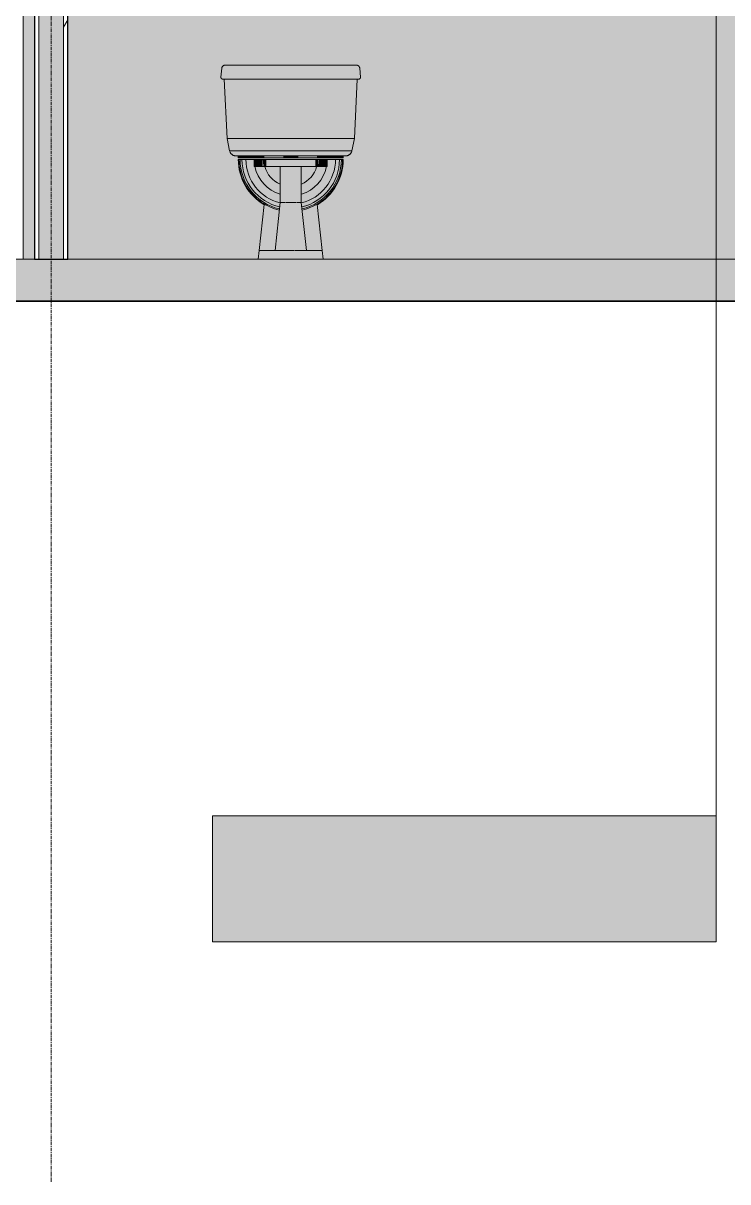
# Model space of a CAD drawing. Header units: inches. Extents: x -23034 to -8448, y -290 to 853.
# Drawn here: x -17400.7 to -17300, y -132 to 33.7 of the extents above; entities that cross this region are included whole.
import ezdxf

# ---------------------------------------------------------------- set-up
doc = ezdxf.new("R2010")
doc.units = ezdxf.units.IN
doc.header["$MEASUREMENT"] = 0
doc.linetypes.add('Grid Line 1_2_', pattern=[0.875, 0.5, -0.125, 0.125, -0.125])
for name, color, linetype, lineweight in [('A-WALL', 113, 'Continuous', 9), ('A-WALL-PATT', 111, 'Continuous', 25), ('C-BLDG-PADS', 91, 'Continuous', 9), ('C-TOPO', 7, 'Continuous', 9), ('G-ANNO-SYMB', 111, 'Continuous', 9), ('I-WALL', 2, 'Continuous', 9), ('P-SANR-FIXT', 6, 'Continuous', 9), ('S-COLS', 52, 'Continuous', 9), ('S-GRID', 1, 'Continuous', 9)]:
    doc.layers.add(name, color=color, linetype=linetype, lineweight=lineweight)
pattern_1 = [(0, (-32938.486, 67.247), (61.44, 15.36), [2.534, -43.546, 2.534, -43.546, -245.76]), (0, (-32938.486, 67.247), (61.44, 15.36), [-92.16, 2.534, -89.626, 2.534, -43.546, -107.52]), (0, (-32938.486, 67.247), (61.44, 15.36), [-230.4, 2.534, -28.186, 2.534, -74.266]), (120, (-32915.446, 74.927), (-44.02215, 45.528601), [2.534, -43.546, 2.534, -43.546, -245.76]), (120, (-32915.446, 74.927), (-44.02215, 45.528601), [-92.16, 2.534, -89.626, 2.534, -43.546, -107.52]), (120, (-32915.446, 74.927), (-44.02215, 45.528601), [-230.4, 2.534, -28.186, 2.534, -74.266]), (240, (-32907.766, 105.647), (-17.41785, -60.888601), [2.534, -43.546, 2.534, -43.546, -245.76]), (240, (-32907.766, 105.647), (-17.41785, -60.888601), [-92.16, 2.534, -89.626, 2.534, -43.546, -107.52]), (240, (-32907.766, 105.647), (-17.41785, -60.888601), [-230.4, 2.534, -28.186, 2.534, -74.266])]

# ---------------------------------------------------------------- blocks, each defined once
blk = doc.blocks.new('Toilet-Domestic-3D - Toilet-Domestic-3D-3240-Section 8')
at = {"layer": 'P-SANR-FIXT'}
for points in [[(-24203.91, 26.02), (-24199.66, 26.02), (-24199.78, 27.29), (-24219.51, 27.29), (-24219.62, 26.02), (-24212.55, 26.02)], [(-24199.78, 27.29), (-24199.95, 27.61), (-24200.11, 27.71), (-24200.27, 27.75), (-24219.24, 27.69), (-24219.45, 27.46), (-24219.51, 27.29), (-24203.91, 27.29)], [(-24199.91, 25.75), (-24199.73, 25.83), (-24199.66, 26.02), (-24219.62, 26.02), (-24219.55, 25.83), (-24219.37, 25.75), (-24203.91, 25.75)], [(-24212.55, 17.25), (-24200.53, 17.25), (-24200.14, 25.75), (-24219.14, 25.7), (-24218.75, 17.25)], [(-24218.39, 15.49), (-24200.89, 15.49), (-24200.53, 17.25), (-24218.75, 17.25)], [(-24217.43, 14.75), (-24201.64, 14.8), (-24201.43, 14.84), (-24201.01, 15.25), (-24200.89, 15.49), (-24218.39, 15.49), (-24218.19, 15.11), (-24217.7, 14.81)], [(-24216.88, 14.5), (-24216.88, 14.75), (-24217.05, 14.75), (-24217.05, 14.5)], [(-24216.64, 14.5), (-24216.61, 14.5), (-24216.64, 14.75), (-24216.88, 14.75), (-24216.88, 14.5)], [(-24216.16, 14.5), (-24216.04, 14.5), (-24216.04, 14.75), (-24216.61, 14.75), (-24216.57, 14.5), (-24216.22, 14.5)], [(-24216.04, 14.5), (-24214.85, 14.5), (-24214.85, 14.75), (-24216.04, 14.75)], [(-24213.48, 14.5), (-24213.48, 14.75), (-24214.85, 14.75), (-24214.85, 14.5)], [(-24214.85, 13.25), (-24213.64, 13.25), (-24213.64, 14.25), (-24214.85, 14.25)], [(-24213.26, 13.25), (-24213.14, 13.25), (-24213.14, 14.25), (-24213.64, 14.25), (-24213.55, 13.25), (-24213.37, 13.25)], [(-24210.64, 14.5), (-24210.64, 14.75), (-24213.48, 14.75), (-24213.48, 14.5), (-24212.55, 14.5)], [(-24212.55, 13.25), (-24206.14, 13.25), (-24206.14, 14.25), (-24213.14, 14.25), (-24213.14, 13.25)], [(-24208.64, 14.5), (-24208.64, 14.75), (-24210.64, 14.75), (-24210.64, 14.5)], [(-24205.8, 14.5), (-24205.8, 14.75), (-24208.64, 14.75), (-24208.64, 14.5)], [(-24205.73, 13.25), (-24205.64, 13.25), (-24205.73, 14.25), (-24206.14, 14.25), (-24206.14, 13.25), (-24205.91, 13.25)], [(-24204.43, 14.5), (-24204.43, 14.75), (-24205.8, 14.75), (-24205.8, 14.5)], [(-24204.43, 13.25), (-24204.43, 14.25), (-24205.64, 14.25), (-24205.64, 13.25)], [(-24204.43, 14.5), (-24203.24, 14.5), (-24203.24, 14.75), (-24204.43, 14.75)], [(-24203.21, 14.5), (-24202.67, 14.5), (-24202.67, 14.75), (-24203.24, 14.75), (-24203.24, 14.5)], [(-24202.4, 14.5), (-24202.4, 14.75), (-24202.67, 14.75), (-24202.67, 14.5)], [(-24202.23, 14.5), (-24202.23, 14.75), (-24202.4, 14.75), (-24202.4, 14.5)], [(-24210.95, 8.12), (-24208.14, 8.18), (-24208.14, 13.25), (-24211.14, 13.25), (-24211.14, 8.12), (-24210.99, 8.12)], [(-24213.12, 1.25), (-24211.89, 1.25), (-24211.3, 7), (-24212.55, 7.38), (-24213.42, 7.83), (-24214.14, 1.25), (-24213.26, 1.25)], [(-24207.39, 1.25), (-24208.21, 8.12), (-24211.14, 8.12), (-24211.89, 1.25), (-24207.5, 1.25)], [(-24205.14, 1.25), (-24205.86, 7.83), (-24207.2, 7.19), (-24208.02, 6.99), (-24207.39, 1.25), (-24205.23, 1.25)], [(-24212.74, 0), (-24205, 0), (-24205.14, 1.25), (-24214.14, 1.25), (-24214.28, 0), (-24213.39, 0)]]:
    blk.add_hatch(color=50, dxfattribs=at).paths.add_polyline_path(points, flags=0)
h = blk.add_hatch(color=50, dxfattribs=at)
h.paths.add_polyline_path([(-24211.26, 7.07), (-24211.24, 7.22), (-24211.78, 7.37), (-24213.51, 8.18), (-24214.9, 9.32), (-24215.96, 10.77), (-24216.63, 12.38), (-24216.88, 14.25), (-24217.05, 14.25), (-24216.84, 12.48), (-24216.18, 10.77), (-24215.18, 9.32), (-24213.85, 8.15), (-24212.03, 7.26), (-24211.36, 7.09)], flags=0)
h.paths.add_polyline_path([(-24208.03, 7.07), (-24207.01, 7.32), (-24205.35, 8.22), (-24203.91, 9.59), (-24203.08, 10.81), (-24202.4, 12.79), (-24202.23, 14.25), (-24202.4, 14.25), (-24202.65, 12.38), (-24203.37, 10.63), (-24204.71, 8.99), (-24206.16, 7.93), (-24208.03, 7.16)], flags=0)
h = blk.add_hatch(color=50, dxfattribs=at)
h.paths.add_polyline_path([(-24211.24, 7.22), (-24211.21, 7.49), (-24211.67, 7.61), (-24213.12, 8.22), (-24214.57, 9.32), (-24215.79, 11.05), (-24216.37, 12.45), (-24216.61, 14.25), (-24216.88, 14.25), (-24216.63, 12.38), (-24215.91, 10.63), (-24214.76, 9.13), (-24213.12, 7.93), (-24211.36, 7.24)], flags=0)
h.paths.add_polyline_path([(-24208.04, 7.22), (-24207.5, 7.37), (-24205.77, 8.18), (-24204.38, 9.32), (-24203.37, 10.63), (-24202.65, 12.38), (-24202.4, 14.25), (-24202.67, 14.25), (-24202.91, 12.45), (-24203.61, 10.77), (-24204.71, 9.32), (-24206.44, 8.1), (-24208.07, 7.45), (-24208.05, 7.28)], flags=0)
h = blk.add_hatch(color=50, dxfattribs=at)
h.paths.add_polyline_path([(-24208.07, 7.49), (-24207.61, 7.61), (-24206.16, 8.22), (-24204.71, 9.32), (-24203.61, 10.77), (-24202.91, 12.45), (-24202.67, 14.25), (-24203.24, 14.25), (-24203.46, 12.59), (-24204.1, 11.05), (-24205.11, 9.72), (-24206.44, 8.71), (-24208.13, 8)], flags=0)
h.paths.add_polyline_path([(-24211.21, 7.49), (-24211.15, 8.05), (-24211.56, 8.18), (-24213.05, 8.87), (-24214.17, 9.72), (-24215.18, 11.05), (-24215.82, 12.59), (-24216.04, 14.25), (-24216.61, 14.25), (-24216.37, 12.45), (-24215.67, 10.77), (-24214.57, 9.32), (-24213.03, 8.18), (-24211.36, 7.51)], flags=0)
h = blk.add_hatch(color=50, dxfattribs=at)
h.paths.add_polyline_path([(-24211.15, 8.05), (-24211.14, 8.24), (-24211.14, 9.32), (-24211.8, 9.51), (-24213.05, 10.31), (-24214.02, 11.43), (-24214.68, 13.06), (-24214.71, 13.25), (-24214.85, 13.25), (-24214.85, 14.25), (-24216.04, 14.25), (-24215.82, 12.59), (-24215.18, 11.05), (-24214.17, 9.72), (-24212.55, 8.59), (-24211.3, 8.07)], flags=0)
h.paths.add_polyline_path([(-24208.13, 8.05), (-24207.72, 8.18), (-24206.44, 8.71), (-24205.11, 9.72), (-24204.1, 11.05), (-24203.46, 12.59), (-24203.24, 14.25), (-24204.43, 14.25), (-24204.43, 13.25), (-24204.57, 13.25), (-24204.64, 12.78), (-24205.26, 11.43), (-24206.23, 10.31), (-24207.48, 9.51), (-24208.14, 9.32), (-24208.14, 8.12)], flags=0)
h = blk.add_hatch(color=50, dxfattribs=at)
h.paths.add_polyline_path([(-24208.02, 6.99), (-24206.84, 7.32), (-24205.11, 8.31), (-24203.91, 9.44), (-24202.91, 11), (-24202.36, 12.48), (-24202.44, 12.48), (-24203.25, 10.56), (-24204.32, 9.13), (-24205.75, 7.98), (-24207.25, 7.26), (-24208.02, 7.01)], flags=0)
h.paths.add_polyline_path([(-24211.26, 6.99), (-24211.26, 7.07), (-24212.55, 7.47), (-24213.93, 8.22), (-24215.19, 9.33), (-24216.2, 10.81), (-24216.88, 12.79), (-24216.88, 12.33), (-24216.11, 10.52), (-24215.09, 9.13), (-24213.68, 7.96), (-24212.12, 7.2), (-24211.35, 7.01)], flags=0)
h = blk.add_hatch(color=50, dxfattribs=at)
h.paths.add_polyline_path([(-24208.14, 9.32), (-24207.48, 9.51), (-24206.23, 10.31), (-24205.26, 11.43), (-24204.6, 13.06), (-24204.57, 13.25), (-24205.98, 13.25), (-24206.04, 12.94), (-24206.7, 11.78), (-24207.72, 10.93), (-24208.14, 10.78), (-24208.14, 9.94)], flags=0)
h.paths.add_polyline_path([(-24211.14, 9.32), (-24211.14, 10.78), (-24211.56, 10.93), (-24212.58, 11.78), (-24213.27, 13.06), (-24213.37, 13.25), (-24214.71, 13.25), (-24214.64, 12.78), (-24214.02, 11.43), (-24213.05, 10.31), (-24211.8, 9.51)], flags=0)
h = blk.add_hatch(color=50, dxfattribs=at)
h.paths.add_polyline_path([(-24208.14, 10.78), (-24207.72, 10.93), (-24206.7, 11.78), (-24206.01, 13.06), (-24205.98, 13.25), (-24208.14, 13.25), (-24208.14, 11.54)], flags=0)
h.paths.add_polyline_path([(-24211.14, 10.78), (-24211.14, 13.25), (-24213.3, 13.25), (-24213.24, 12.94), (-24212.55, 11.76), (-24211.56, 10.93)], flags=0)
at = {"layer": 'P-SANR-FIXT', "color": 250}
for p, q in [((-24219.62, 26.02), (-24219.51, 27.29)), ((-24219.35, 27.61), (-24219.34, 27.62)), ((-24200.27, 27.75), (-24219.01, 27.75)), ((-24200.25, 27.75), (-24200.23, 27.75)), ((-24199.94, 27.63), (-24199.93, 27.61)), ((-24199.78, 27.29), (-24199.66, 26.02)), ((-24219.38, 25.75), (-24219.39, 25.75)), ((-24219.37, 25.75), (-24199.91, 25.75)), ((-24218.75, 17.25), (-24219.14, 25.75)), ((-24200.14, 25.75), (-24200.53, 17.25)), ((-24199.92, 25.75), (-24199.92, 25.75)), ((-24199.9, 25.75), (-24199.91, 25.75)), ((-24218.75, 17.25), (-24200.53, 17.25)), ((-24218.39, 15.49), (-24218.75, 17.25)), ((-24200.53, 17.25), (-24200.89, 15.49)), ((-24218.39, 15.49), (-24200.89, 15.49)), ((-24218.03, 14.95), (-24218.06, 14.97)), ((-24201.23, 14.97), (-24201.26, 14.94)), ((-24201, 15.23), (-24201.02, 15.2)), ((-24217.43, 14.75), (-24201.85, 14.75)), ((-24217.14, 14.5), (-24217.14, 14.75)), ((-24217.05, 14.5), (-24217.14, 14.5)), ((-24217.14, 14.25), (-24217.05, 14.25)), ((-24217.05, 14.5), (-24217.05, 14.75)), ((-24216.88, 14.5), (-24217.05, 14.5)), ((-24217.05, 14.25), (-24216.88, 14.25)), ((-24216.88, 14.5), (-24216.88, 14.75)), ((-24216.61, 14.5), (-24216.88, 14.5)), ((-24216.88, 14.25), (-24216.61, 14.25)), ((-24216.61, 14.5), (-24216.61, 14.75)), ((-24216.04, 14.5), (-24216.61, 14.5)), ((-24216.61, 14.25), (-24216.04, 14.25)), ((-24216.04, 14.5), (-24216.04, 14.75)), ((-24214.85, 14.5), (-24216.04, 14.5)), ((-24216.04, 14.25), (-24214.85, 14.25)), ((-24214.85, 14.5), (-24214.85, 14.75)), ((-24213.48, 14.5), (-24214.85, 14.5)), ((-24214.85, 14.25), (-24213.64, 14.25)), ((-24214.85, 13.25), (-24214.85, 14.25)), ((-24213.64, 14.25), (-24213.14, 14.25)), ((-24213.48, 14.5), (-24213.48, 14.75)), ((-24210.64, 14.5), (-24213.48, 14.5)), ((-24213.14, 14.25), (-24206.14, 14.25)), ((-24210.64, 14.5), (-24210.64, 14.75)), ((-24208.64, 14.5), (-24210.64, 14.5)), ((-24208.64, 14.5), (-24208.64, 14.75)), ((-24205.8, 14.5), (-24208.64, 14.5)), ((-24206.14, 14.25), (-24205.64, 14.25)), ((-24205.8, 14.5), (-24205.8, 14.75)), ((-24204.43, 14.5), (-24205.8, 14.5)), ((-24205.64, 14.25), (-24204.43, 14.25)), ((-24204.43, 14.5), (-24204.43, 14.75)), ((-24203.24, 14.5), (-24204.43, 14.5)), ((-24204.43, 13.25), (-24204.43, 14.25)), ((-24204.43, 14.25), (-24203.24, 14.25)), ((-24203.24, 14.75), (-24203.24, 14.5)), ((-24202.67, 14.5), (-24203.24, 14.5)), ((-24203.24, 14.25), (-24202.67, 14.25)), ((-24202.67, 14.5), (-24202.67, 14.75)), ((-24202.4, 14.5), (-24202.67, 14.5)), ((-24202.67, 14.25), (-24202.4, 14.25)), ((-24202.4, 14.5), (-24202.4, 14.75)), ((-24202.23, 14.5), (-24202.4, 14.5)), ((-24202.4, 14.25), (-24202.23, 14.25)), ((-24202.23, 14.5), (-24202.23, 14.75)), ((-24202.14, 14.5), (-24202.23, 14.5)), ((-24202.23, 14.25), (-24202.14, 14.25)), ((-24202.14, 14.5), (-24202.14, 14.75)), ((-24201.78, 14.75), (-24201.82, 14.75)), ((-24213.64, 13.25), (-24214.85, 13.25)), ((-24213.14, 13.25), (-24213.64, 13.25)), ((-24206.14, 13.25), (-24213.14, 13.25)), ((-24211.14, 13.25), (-24211.14, 8.12)), ((-24211.14, 8.12), (-24211.14, 13.25)), ((-24211.14, 8.12), (-24211.14, 13.25)), ((-24208.14, 8.12), (-24208.14, 13.25)), ((-24208.14, 13.25), (-24208.14, 8.12)), ((-24208.14, 13.25), (-24208.14, 8.12)), ((-24205.64, 13.25), (-24206.14, 13.25)), ((-24204.43, 13.25), (-24205.64, 13.25)), ((-24214.14, 1.25), (-24213.42, 7.83)), ((-24211.14, 8.12), (-24211.89, 1.25)), ((-24211.89, 1.25), (-24211.14, 8.12)), ((-24211.14, 8.12), (-24211.89, 1.25)), ((-24210.99, 8.12), (-24211.14, 8.12)), ((-24210.84, 8.12), (-24210.94, 8.12)), ((-24210.47, 8.12), (-24210.84, 8.12)), ((-24210.23, 8.12), (-24210.39, 8.12)), ((-24209.78, 8.12), (-24210.23, 8.12)), ((-24209.49, 8.12), (-24209.79, 8.12)), ((-24209.05, 8.12), (-24209.5, 8.12)), ((-24208.89, 8.12), (-24209.05, 8.12)), ((-24208.44, 8.12), (-24208.81, 8.12)), ((-24208.34, 8.12), (-24208.45, 8.12)), ((-24208.14, 8.12), (-24208.29, 8.12)), ((-24207.39, 1.25), (-24208.14, 8.12)), ((-24208.14, 8.12), (-24207.39, 1.25)), ((-24207.39, 1.25), (-24208.14, 8.12)), ((-24205.14, 1.25), (-24205.86, 7.83)), ((-24214.14, 1.25), (-24214.28, 0)), ((-24214.28, 0), (-24214.14, 1.25)), ((-24214.14, 1.25), (-24210.22, 1.25)), ((-24206.51, 0), (-24212.77, 0)), ((-24210.14, 1.25), (-24210, 1.25)), ((-24210, 1.25), (-24209.28, 1.25)), ((-24209.28, 1.25), (-24209.14, 1.25)), ((-24209.06, 1.25), (-24205.14, 1.25)), ((-24205, 0), (-24205.14, 1.25)), ((-24205.14, 1.25), (-24205, 0)), ((-24205, 0), (-24205.14, 1.25))]:
    blk.add_line(p, q, dxfattribs=at)
at = {"layer": 'P-SANR-FIXT', "color": 250, "flags": 128}
for points in [[(-24219.47, 27.45), (-24219.46, 27.47), (-24219.45, 27.48)], [(-24219.18, 27.72), (-24219.17, 27.72), (-24219.15, 27.73), (-24219.13, 27.74)], [(-24219.05, 27.75), (-24219.03, 27.75), (-24219.01, 27.75), (-24219.01, 27.75)], [(-24219.01, 27.75), (-24219, 27.75), (-24219, 27.75)], [(-24200.29, 27.75), (-24200.28, 27.75), (-24200.27, 27.75), (-24200.27, 27.75)], [(-24200.1, 27.72), (-24200.08, 27.71), (-24200.07, 27.71)], [(-24199.81, 27.45), (-24199.81, 27.43), (-24199.8, 27.41)], [(-24219.36, 25.75), (-24219.37, 25.75), (-24219.37, 25.75)], [(-24218.29, 15.24), (-24218.31, 15.28), (-24218.33, 15.31)], [(-24217.7, 14.79), (-24217.74, 14.8), (-24217.78, 14.81)], [(-24217.41, 14.75), (-24217.41, 14.75), (-24217.42, 14.75), (-24217.43, 14.75), (-24217.43, 14.75)], [(-24201.85, 14.75), (-24201.85, 14.75), (-24201.86, 14.75), (-24201.86, 14.75), (-24201.87, 14.75)], [(-24201.55, 14.8), (-24201.59, 14.79), (-24201.63, 14.78)]]:
    blk.add_lwpolyline(points, dxfattribs=at)
at = {"layer": 'P-SANR-FIXT', "color": 250}
for radius, start, end in [(7.5, 180, 239.5183), (7.41, 180, 235.073), (7.24, 180, 257.199), (6.97, 180, 256.9464), (6.4, 180, 256.3537), (6.4, 283.6463, 360), (6.97, 283.0536, 360), (7.24, 282.801, 360), (7.5, 300.4817, 360), (7.41, 304.927, 360), (5.21, 191.1495, 253.0925), (3.84, 195.2455, 246.6757), (5.21, 286.9075, 348.8505), (3.84, 293.3243, 344.7545), (7.41, 235.3846, 257.318), (7.41, 282.682, 304.6154)]:
    blk.add_arc((-24209.64, 14.25), radius, start, end, dxfattribs=at)
for points, knots in [([(-24219.51, 27.29), (-24219.5, 27.33), (-24219.49, 27.4), (-24219.46, 27.46), (-24219.44, 27.5), (-24219.42, 27.53), (-24219.39, 27.57), (-24219.35, 27.62), (-24219.3, 27.66), (-24219.24, 27.69), (-24219.19, 27.72), (-24219.11, 27.74), (-24219.05, 27.75), (-24219.01, 27.75)], [-1, -1, -1, -1, -0.833333, -0.75, -0.708333, -0.666667, -0.583333, -0.5, -0.416667, -0.333333, -0.25, -0.166667, 0, 0, 0, 0]), ([(-24200.27, 27.75), (-24200.23, 27.75), (-24200.17, 27.74), (-24200.09, 27.72), (-24200.04, 27.69), (-24199.98, 27.66), (-24199.93, 27.62), (-24199.89, 27.57), (-24199.86, 27.53), (-24199.84, 27.5), (-24199.82, 27.46), (-24199.79, 27.4), (-24199.78, 27.33), (-24199.78, 27.29)], [0, 0, 0, 0, 0.166667, 0.25, 0.333333, 0.416667, 0.5, 0.583333, 0.666667, 0.708333, 0.75, 0.833333, 1, 1, 1, 1]), ([(-24219.37, 25.75), (-24219.39, 25.75), (-24219.41, 25.75), (-24219.44, 25.76), (-24219.47, 25.77), (-24219.49, 25.78), (-24219.51, 25.8), (-24219.53, 25.81), (-24219.54, 25.82), (-24219.55, 25.83), (-24219.56, 25.84), (-24219.57, 25.85), (-24219.58, 25.87), (-24219.6, 25.9), (-24219.61, 25.93), (-24219.62, 25.97), (-24219.62, 26), (-24219.62, 26.02)], [-1, -1, -1, -1, -0.875, -0.8125, -0.75, -0.6875, -0.625, -0.5625, -0.53125, -0.5, -0.46875, -0.4375, -0.375, -0.3125, -0.25, -0.125, 0, 0, 0, 0]), ([(-24199.66, 26.02), (-24199.66, 26), (-24199.66, 25.97), (-24199.67, 25.93), (-24199.69, 25.9), (-24199.7, 25.87), (-24199.71, 25.85), (-24199.72, 25.84), (-24199.73, 25.83), (-24199.74, 25.82), (-24199.75, 25.81), (-24199.77, 25.8), (-24199.79, 25.78), (-24199.81, 25.77), (-24199.84, 25.76), (-24199.87, 25.75), (-24199.9, 25.75), (-24199.91, 25.75)], [0, 0, 0, 0, 0.125, 0.25, 0.3125, 0.375, 0.4375, 0.46875, 0.5, 0.53125, 0.5625, 0.625, 0.6875, 0.75, 0.8125, 0.875, 1, 1, 1, 1]), ([(-24217.43, 14.75), (-24217.5, 14.75), (-24217.62, 14.76), (-24217.75, 14.8), (-24217.85, 14.84), (-24217.95, 14.89), (-24218.04, 14.96), (-24218.12, 15.03), (-24218.2, 15.11), (-24218.26, 15.19), (-24218.33, 15.32), (-24218.37, 15.42), (-24218.39, 15.49)], [-1, -1, -1, -1, -0.833333, -0.75, -0.666667, -0.583333, -0.5, -0.416667, -0.333333, -0.25, -0.166667, 0, 0, 0, 0]), ([(-24200.89, 15.49), (-24200.91, 15.42), (-24200.95, 15.32), (-24201.02, 15.19), (-24201.08, 15.11), (-24201.16, 15.03), (-24201.24, 14.96), (-24201.33, 14.89), (-24201.43, 14.84), (-24201.53, 14.8), (-24201.67, 14.76), (-24201.78, 14.75), (-24201.85, 14.75)], [0, 0, 0, 0, 0.166667, 0.25, 0.333333, 0.416667, 0.5, 0.583333, 0.666667, 0.75, 0.833333, 1, 1, 1, 1])]:
    blk.add_open_spline(points, degree=3, knots=knots, dxfattribs=at)
blk = doc.blocks.new('Locker Rooms and Restrooms_rvt-2-Section 8')
at = {"color": 250, "lineweight": 9}
blk.add_blockref('Toilet-Domestic-3D - Toilet-Domestic-3D-3240-Section 8', (0, 0), dxfattribs=at)
blk = doc.blocks.new('W-Wide Flange-Column - B2_D-V13-Section 8')
at = {"layer": 'S-COLS'}
blk.add_hatch(color=256, dxfattribs=at).paths.add_polyline_path([(-24246.27, 0), (-24246.27, 121.14), (-24246.89, 121.14), (-24246.89, 129.27), (-24246.27, 129.3), (-24246.27, 145.75), (-24246.89, 145.75), (-24246.89, 146.5), (-24247.89, 146.5), (-24247.89, 0)], flags=0)
for p, q in [((-24247.89, 146.5), (-24247.89, 0)), ((-24246.89, 146.5), (-24247.89, 146.5))]:
    blk.add_line(p, q, dxfattribs=at)
blk = doc.blocks.new('Section - 3_32_ x 3_8_-18514-Section 8')
at = {"layer": 'G-ANNO-SYMB'}
blk.add_hatch(color=256, dxfattribs=at).paths.add_polyline_path([(-24220.84, -79.66), (-24148.84, -79.66), (-24148.84, -97.66), (-24220.84, -97.66)], flags=0)
for p, q in [((-24220.84, -79.66), (-24220.84, -97.66)), ((-24148.84, -79.66), (-24220.84, -79.66)), ((-24148.84, -97.66), (-24148.84, -79.66)), ((-24220.84, -97.66), (-24148.84, -97.66))]:
    blk.add_line(p, q, dxfattribs=at)

msp = doc.modelspace()

# ---------------------------------------------------------------- hatches: boundary and pattern name
at = {"layer": 'A-WALL-PATT', "lineweight": 9}
h = msp.add_hatch(dxfattribs=at)
h.set_pattern_fill('FP_11', color=256, style=0, pattern_type=2)
h.set_pattern_definition(pattern_1)
h.paths.add_polyline_path([(-17398.44863, 0), (-17398.44863, 162.94391), (-17399.07363, 162.94391), (-17399.07363, 0)], flags=0)
h = msp.add_hatch(dxfattribs=at)
h.set_pattern_fill('FP_11', color=256, style=0, pattern_type=2)
h.set_pattern_definition(pattern_1)
h.paths.add_polyline_path([(-17394.32363, 0), (-17394.32363, 162.94391), (-17394.94863, 162.94391), (-17394.94863, 0)], flags=0)
at = {"layer": 'C-BLDG-PADS'}
h = msp.add_hatch(dxfattribs=at)
h.set_pattern_fill('FP_12', color=256, style=0, pattern_type=2)
h.set_pattern_definition([(50, (-32938.486, 67.247), (55.0854, -4.81984), [5.76, -63.36]), (355, (-32938.486, 67.247), (-10.65569, 57.76853), [4.608, -50.688]), (100.451, (-32933.895, 66.846), (44.42947, 52.94866), [4.895, -53.848]), (46.184, (-32938.486, 82.61), (81.96444, -12.71212), [8.64, -95.04]), (96.636, (-32931.655, 81.55), (71.7815, 74.81238), [7.343, -80.772]), (351.184, (-32938.49, 82.61), (71.78195, 74.81243), [6.912, -76.032]), (21, (-32930.806, 78.767), (45.84207, -30.92146), [5.76, -63.36]), (326, (-32930.806, 78.767), (18.68706, 55.69148), [4.608, -50.688]), (71.451, (-32926.985, 76.19), (64.52891, 24.77011), [4.895, -53.848]), (37.5, (-32938.486, 67.247), (0.933895, 25.566816), [2.534, -47.539, 2.534, -48.922, -50.88]), (37.5, (-32938.486, 67.247), (0.933895, 25.566816), [-101.53, 2.534, -48.346]), (7.5, (-32938.486, 67.247), (20.20404, 30.291303), [2.534, -26.803, 2.534, -46.387, -19.392]), (7.5, (-32938.486, 67.247), (20.20404, 30.291303), [-78.259, 2.534, -16.858]), (327.5, (-32955.612, 67.247), (40.997785, -1.732403), [2.534, -16.666, 2.534, -57.37, -79.488]), (327.5, (-32955.612, 67.247), (40.997785, -1.732403), [-79.104, 2.534, -76.954]), (317.5, (-32963.292, 67.247), (44.78888, 7.68784), [2.534, -22.426, 2.534, -37.248, -56.448]), (317.5, (-32963.292, 67.247), (44.78888, 7.68784), [-64.742, 2.534, -53.914])])
h.paths.add_polyline_path([(-15218.94863, -6), (-15218.94863, 0), (-19429.69863, 0), (-19429.69863, -6), (-15231.32859, -6)], flags=0)
at = {"layer": 'I-WALL', "lineweight": 5}
msp.add_hatch(color=256, dxfattribs=at).paths.add_polyline_path([(-17394.94863, 0), (-17394.94863, 162.94391), (-17398.44863, 162.94391), (-17398.44863, 0)], flags=0)
at = {"layer": 'I-WALL'}
h = msp.add_hatch(color=256, dxfattribs=at)
h.paths.add_polyline_path([(-17394.32363, 0), (-17367.08499, 0), (-17366.23116, 7.82677), (-17366.97492, 8.3131), (-17368.19862, 9.47384), (-17369.1791, 11.0007), (-17369.73323, 12.47599), (-17369.86147, 14.25), (-17354.94863, 14.25), (-17355.25119, 12.232), (-17355.97982, 10.51523), (-17356.99632, 9.13348), (-17358.41154, 7.96038), (-17358.6661, 7.82677), (-17357.81227, 0), (-17290.51113, 0), (-17290.51113, 25.375), (-17293.01113, 25.45754), (-17293.01113, 25.875), (-17290.51113, 25.875), (-17290.51113, 27.4375), (-17291.51113, 27.46093), (-17291.51113, 28.8125), (-17290.51113, 28.8125), (-17290.51113, 32.01883), (-17296.69113, 32.09205), (-17296.69113, 32.51883), (-17290.51113, 32.58914), (-17290.51113, 33.0625), (-17291.51113, 33.08593), (-17291.51113, 34.4375), (-17290.51113, 34.4375), (-17290.51113, 150.30686), (-17393.69863, 150.30686), (-17393.69863, 149.44611), (-17394.32363, 149.44611), (-17394.32363, 129.27472), (-17393.69863, 129.27472), (-17393.69863, 124.78473), (-17394.32363, 124.78473), (-17394.32363, 37.47176)], flags=0)
h.paths.add_polyline_path([(-17366.82683, 14.5), (-17369.94863, 14.5), (-17369.94863, 14.75), (-17370.50386, 14.80931), (-17370.65893, 14.84369), (-17371.07569, 15.24807), (-17371.20224, 15.49118), (-17371.56227, 17.25), (-17371.94863, 25.75), (-17372.36012, 25.8311), (-17372.42485, 26.02179), (-17372.23323, 27.52475), (-17371.93414, 27.72005), (-17371.81549, 27.75), (-17352.84447, 27.6901), (-17352.62385, 27.40917), (-17352.58368, 27.29358), (-17352.53714, 25.8311), (-17352.72146, 25.75), (-17352.94863, 25.75), (-17353.33499, 17.25), (-17353.82327, 15.24481), (-17353.8949, 15.10721), (-17354.39341, 14.80931), (-17354.94863, 14.75), (-17355.03579, 14.5), (-17366.71811, 14.5)], flags=0)
h.paths.add_polyline_path([(-17297.31613, 25.375), (-17297.31613, 25.875), (-17293.63613, 25.80178), (-17293.63613, 25.375)], flags=0)
h.paths.add_polyline_path([(-17314.44202, 43.82322), (-17315.11154, 43.82705), (-17315.76042, 43.99206), (-17316.35042, 44.30855), (-17316.8468, 44.75786), (-17317.22031, 45.31352), (-17317.44895, 45.9428), (-17318.88582, 55.30192), (-17319.20219, 55.39013), (-17320.63346, 55.31618), (-17320.76004, 55.13012), (-17320.92947, 54), (-17321.72308, 54.02545), (-17322.16322, 54.25892), (-17323.22418, 55.39013), (-17323.89946, 56.51229), (-17324.47577, 58.07919), (-17324.58691, 58.10523), (-17325.52201, 58.10523), (-17325.68549, 58.29476), (-17325.82141, 58.72004), (-17325.97902, 58.88097), (-17326.11257, 61.42059), (-17325.55501, 61.88171), (-17325.21077, 61.88171), (-17325.05414, 61.98735), (-17311.49969, 62.07938), (-17304.46812, 61.98735), (-17304.31149, 61.88171), (-17303.96725, 61.88171), (-17303.40969, 61.42059), (-17303.54324, 58.88097), (-17303.78784, 58.54569), (-17303.89688, 58.22507), (-17304.00025, 58.10523), (-17305.09469, 58.04791), (-17305.18091, 57.90217), (-17305.62281, 56.51229), (-17306.59214, 55.04101), (-17307.58642, 54.1005), (-17308.02334, 54), (-17308.61961, 54.02545), (-17308.70073, 54.22133), (-17308.82901, 55.26782), (-17309.06155, 55.37385), (-17309.29738, 55.39013), (-17310.52063, 55.33246), (-17310.73395, 55.19168), (-17312.08058, 45.91212), (-17312.31639, 45.28549), (-17312.69623, 44.73414), (-17313.19771, 44.29053), (-17313.7913, 43.98081), (-17314.42622, 43.82705)], flags=0)

# ---------------------------------------------------------------- linework, layer by layer
at = {"layer": 'A-WALL'}
for p, q in [((-17398.44863, 0), (-17398.44863, 162.94391)), ((-17394.94863, 0), (-17394.94863, 162.94391))]:
    msp.add_line(p, q, dxfattribs=at)
at = {"layer": 'C-BLDG-PADS'}
for p, q in [((-17365.54464, 0), (-18455.82363, 0)), ((-15218.94863, 0), (-17359.35262, 0)), ((-19429.69863, -6), (-15218.94863, -6))]:
    msp.add_line(p, q, dxfattribs=at)
at = {"layer": 'C-TOPO'}
msp.add_line((-19046.17169, -6.00628), (-15297.69073, -6.00628), dxfattribs=at)
at = {"layer": 'C-TOPO', "lineweight": 35}
msp.add_line((-19046.16843, -6.00628), (-15297.69116, -6.00628), dxfattribs=at)
at = {"layer": 'G-ANNO-SYMB'}
msp.add_line((-17301.64372, 545.15708), (-17301.64372, -79.66081), dxfattribs=at)
at = {"layer": 'I-WALL', "lineweight": 25}
for p, q in [((-17399.07363, 162.94391), (-17399.07363, 0)), ((-17394.32363, 0), (-17394.32363, 162.94391)), ((-17399.07363, 0), (-17394.32363, 0))]:
    msp.add_line(p, q, dxfattribs=at)
at = {"layer": 'S-GRID', "linetype": 'Grid Line 1_2_'}
msp.add_line((-17396.69863, -132), (-17396.69863, 573.76478), dxfattribs=at)
msp.add_line((-17396.69863, -132), (-17396.69863, 573.76478), dxfattribs=at)

# ---------------------------------------------------------------- block references
at = {"color": 90, "lineweight": 5}
msp.add_blockref('Locker Rooms and Restrooms_rvt-2-Section 8', (6847.1916, 0), dxfattribs=at)
at = {"layer": 'G-ANNO-SYMB'}
msp.add_blockref('Section - 3_32_ x 3_8_-18514-Section 8', (6847.1916, 0), dxfattribs=at)
at = {"layer": 'S-COLS'}
msp.add_blockref('W-Wide Flange-Column - B2_D-V13-Section 8', (6847.1916, 0), dxfattribs=at)

doc.saveas('drawing.dxf')
